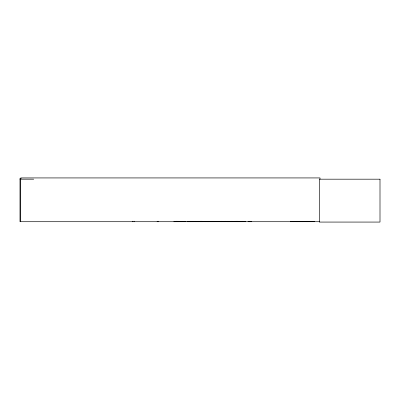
<?xml version="1.0" encoding="UTF-8"?>
<svg xmlns="http://www.w3.org/2000/svg" width="400" height="400" viewBox="0 0 400 400"><rect width="100%" height="100%" fill="white"/><g stroke="black" fill="none" stroke-linecap="round" stroke-linejoin="round"><path stroke-width="0.6" d="M174.025 221.355L174.02 221.71L180.46 221.695L180.46 221.355M198.255 221.695L198.26 221.355M204.69 221.62L204.695 221.355M303.78 221.695L303.78 221.355M310.21 221.695L310.21 221.355M218.865 221.655L218.88 221.355M181.59 221.655L186.13 221.62M187.375 221.71L214.71 221.665M187.555 221.655L187.585 221.355M236.29 221.62L236.28 221.265M223.265 221.64L223.275 221.37M236.065 221.655L236.11 221.355M290.58 221.685L314.105 221.69L302.46 221.7M313.195 221.37L313.14 221.7M313.81 221.7L314.04 221.37M157.07 221.675L157.33 221.665M157.365 221.655L157.375 221.385M177.27 221.655L177.28 221.385M201.58 221.665L201.585 221.265M201.85 221.655L201.76 221.175M299.415 221.515L298.83 221.515M302.53 221.605L314.03 221.605M303.35 221.605L303.31 221.7M210.19 221.665L210.22 221.385L210.25 221.71M224.92 221.665L224.955 221.385M229.185 221.665L229.22 221.385L229.255 221.71M232.08 221.665L232.115 221.385L232.15 221.71M177.04 221.665L176.975 221.175M293.76 221.62L304.49 221.5M21.25 178.38L20 178.38L20 221.71L319.39 221.71M20 179.185L33.72 179.185M203.12 221.43L211.115 221.43M215.46 221.43L223.46 221.43M290.585 221.43L298.585 221.43M203.1 221.535L211.13 221.535M215.445 221.545L223.475 221.545M223.89 221.37L228.19 221.65L228.155 221.37M290.57 221.535L298.6 221.535M215.455 221.685L245.655 221.665M236.4 221.665L236.435 221.265M237.475 221.665L237.485 221.355M234.315 221.665L234.375 221.265M229.87 221.665L229.835 221.385L229.8 221.71M228.37 221.65L228.47 221.385M239.19 221.665L239.16 221.385M234.67 221.665L234.64 221.385M191.435 221.665L191.405 221.385M297.415 221.665L297.395 221.385L297.37 221.71M235.205 221.655L235.185 221.355M230.5 221.71L230.395 221.385L230.38 221.71M195.81 221.665L195.875 221.265M189.38 221.665L189.38 221.355M310.24 221.665L310.24 221.355M303.805 221.665L303.805 221.355M320.015 179.185L320.015 177.93L20.705 177.93L20.705 221.71M307.13 221.265L307.13 221.71M306.91 221.265L306.885 221.71M302.81 221.355L302.81 221.71M299.805 221.265L299.805 221.71M299.615 221.265L299.615 221.71M299.38 221.355L299.38 221.71M297.135 221.265L297.135 221.71M296.945 221.265L296.945 221.71M293.94 221.355L293.94 221.71M251.705 221.355L251.705 221.71M251.55 221.355L251.55 221.71M251.015 221.355L251.015 221.71M250.7 221.355L250.7 221.71M250.38 221.355L250.38 221.71M250.21 221.355L250.21 221.71M250.12 221.355L250.12 221.71M249.685 221.355L249.685 221.71M249.49 221.355L249.49 221.71M249.32 221.355L249.32 221.71M248.73 221.355L248.73 221.71M248.425 221.355L248.425 221.71M248.155 221.355L248.155 221.71M245.415 221.355L245.415 221.71M242.76 221.265L242.76 221.71M242.605 221.265L242.605 221.71M241.18 221.355L241.18 221.71M240.98 221.355L240.98 221.71M240.76 221.355L240.76 221.71M239.135 221.265L239.135 221.71M238.98 221.265L238.98 221.71M238.705 221.265L238.705 221.71M238.565 221.265L238.565 221.71M237.275 221.175L237.275 221.71M237.215 221.355L237.215 221.71M236.35 221.355L236.32 221.71M236.025 221.175L236.025 221.71M235.615 221.265L235.615 221.71M234.76 221.265L234.76 221.71M234.555 221.265L234.625 221.71M234.07 221.355L234.07 221.71M233.69 221.355L233.69 221.71M232.63 221.265L232.63 221.71M232.465 221.265L232.465 221.71M231.605 221.265L231.605 221.71M231.475 221.265L231.475 221.71M231.425 221.265L231.425 221.71M231.325 221.265L231.325 221.71M228.495 221.355L228.495 221.71M228.125 221.34L228.125 221.695M227.73 221.265L227.73 221.71M227.58 221.265L227.58 221.71M225.53 221.25L225.53 221.695M225.38 221.25L225.38 221.695M224.985 221.355L224.985 221.71M223.86 221.34L223.86 221.695M223.685 221.355L223.685 221.71M223.31 221.34L223.31 221.695M221.785 221.25L221.785 221.695M221.435 221.265L221.435 221.71M219.045 221.34L219.045 221.695M214.77 221.355L214.77 221.71M213.1 221.265L213.1 221.71M212.94 221.265L212.94 221.71M211.81 221.355L211.81 221.71M211.77 221.355L211.77 221.71M211.075 221.265L211.075 221.71M208.985 221.355L208.985 221.71M208.845 221.355L208.845 221.71M208.37 221.355L208.37 221.71M208.06 221.355L208.06 221.71M207.665 221.355L207.665 221.71M205.785 221.355L205.785 221.71M205.435 221.355L205.435 221.71M202.6 221.265L202.605 221.71M201.91 221.355L201.91 221.71M201.865 221.355L201.865 221.71M201.36 221.265L201.37 221.71M200.51 221.175L200.51 221.71M198.32 221.355L198.32 221.71M196.575 221.355L196.575 221.71M195.77 221.355L195.77 221.71L195.72 221.265M193.645 221.265L193.645 221.71M193.465 221.265L193.465 221.71M192.78 221.355L192.78 221.71M192.67 221.265L192.7 221.71M192.48 221.265L192.48 221.71M192.445 221.265L192.445 221.71M191.38 221.355L191.38 221.71M191.17 221.265L191.17 221.71M190.695 221.265L190.695 221.71M190.515 221.265L190.515 221.71M184.21 221.265L184.21 221.71M184.055 221.265L184.055 221.71M181.61 221.355L181.61 221.71M178.065 221.265L178.06 221.71M177.35 221.265L177.325 221.71M177.125 221.265L177.135 221.71M158.155 221.265L158.155 221.71M157.42 221.355L157.46 221.71M134.09 221.175L134.09 221.71M132.84 221.175L132.84 221.71M293.755 221.675L304.49 221.59L293.765 221.665M380 179.185L319.31 179.185L319.31 222.07L380 222.07L380 179.185M232.34 221.665L232.315 221.385L232.29 221.71M193.82 221.665L193.805 221.385L193.785 221.71M249.83 221.71L249.83 221.355L249.8 221.71M221.635 221.695L221.635 221.25L221.6 221.71M191.905 221.71L191.905 221.355L191.865 221.71"/></g></svg>
